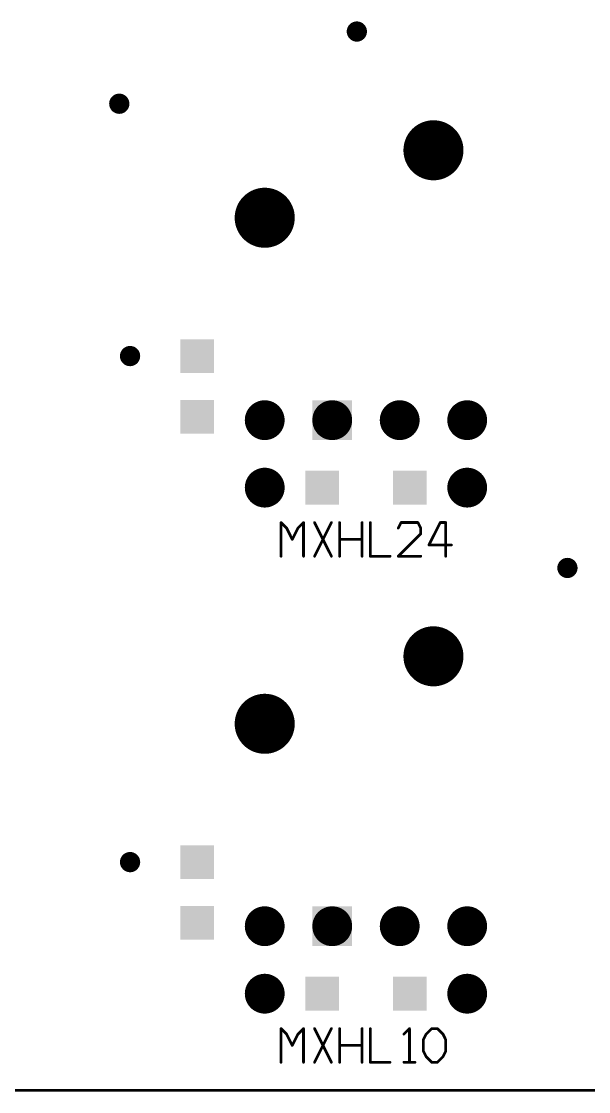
# Model space of a CAD drawing. Header units: millimetres. Extents: x 451 to 799, y 260 to 388.
# Drawn here: x 757.2 to 778.54, y 259.67 to 299.96 of the extents above; entities that cross this region are included whole.
import ezdxf

# ---------------------------------------------------------------- set-up
doc = ezdxf.new("R2010")
doc.units = ezdxf.units.MM
for name, color, linetype in [('3_A_', 4, 'Continuous'), ('4_A_', 54, 'Continuous'), ('5_A_', 7, 'Continuous'), ('8_A_', 3, 'Continuous')]:
    doc.layers.add(name, color=color, linetype=linetype)

# ---------------------------------------------------------------- blocks, each defined once
blk = doc.blocks.new('D24ROUND1_4986X1_4986')
blk.add_lwpolyline([(0.37465, 0, 0.7493, 0.7493, 1), (-0.37465, 0, 0.7493, 0.7493, 1), (0.37465, 0, 0.7493, 0.7493, 0)], format="xyseb")
blk = doc.blocks.new('D25ROUND2_2606X2_2606')
blk.add_lwpolyline([(0.56515, 0, 1.1303, 1.1303, 1), (-0.56515, 0, 1.1303, 1.1303, 1), (0.56515, 0, 1.1303, 1.1303, 0)], format="xyseb")
blk = doc.blocks.new('D35ROUND0_762X0_762')
blk.add_lwpolyline([(0.1905, 0, 0.381, 0.381, 1), (-0.1905, 0, 0.381, 0.381, 1), (0.1905, 0, 0.381, 0.381, 0)], format="xyseb")
blk = doc.blocks.new('D38ROUND0_762X0_762')
blk.add_lwpolyline([(0.1905, 0, 0.381, 0.381, 1), (-0.1905, 0, 0.381, 0.381, 1), (0.1905, 0, 0.381, 0.381, 0)], format="xyseb")
blk = doc.blocks.new('D16SQUARE1_27X1_27')
blk.add_solid([(-0.635, -0.635), (0.635, -0.635), (-0.635, 0.635), (0.635, 0.635)])
blk = doc.blocks.new('D41SQUARE1_4986X1_4986')
blk.add_solid([(-0.7493, -0.7493), (0.7493, -0.7493), (-0.7493, 0.7493), (0.7493, 0.7493)])
blk = doc.blocks.new('D47ROUND0_381X0_381')
blk.add_lwpolyline([(0.09525, 0, 0.1905, 0.1905, 1), (-0.09525, 0, 0.1905, 0.1905, 1), (0.09525, 0, 0.1905, 0.1905, 0)], format="xyseb")
blk = doc.blocks.new('D48ROUND0_381X0_381')
blk.add_lwpolyline([(0.09525, 0, 0.1905, 0.1905, 1), (-0.09525, 0, 0.1905, 0.1905, 1), (0.09525, 0, 0.1905, 0.1905, 0)], format="xyseb")

msp = doc.modelspace()

# ---------------------------------------------------------------- linework, layer by layer
at = {"layer": '5_A_'}
for points in [[(767.178, 280.881, 0.102, 0.102, 0), (766.967, 281.092, 0.102, 0.102, 0)], [(766.967, 281.092, 0.102, 0.102, 0), (766.967, 279.822, 0.102, 0.102, 0)], [(767.389, 280.457, 0.102, 0.102, 0), (767.178, 280.881, 0.102, 0.102, 0)], [(767.602, 280.881, 0.102, 0.102, 0), (767.389, 280.457, 0.102, 0.102, 0)], [(767.813, 281.092, 0.102, 0.102, 0), (767.602, 280.881, 0.102, 0.102, 0)], [(767.813, 279.822, 0.102, 0.102, 0), (767.813, 281.092, 0.102, 0.102, 0)], [(768.862, 279.822, 0.102, 0.102, 0), (768.227, 281.092, 0.102, 0.102, 0)], [(768.862, 281.092, 0.102, 0.102, 0), (768.227, 279.822, 0.102, 0.102, 0)], [(769.172, 279.822, 0.102, 0.102, 0), (769.172, 281.092, 0.102, 0.102, 0)], [(770.018, 279.822, 0.102, 0.102, 0), (770.018, 281.092, 0.102, 0.102, 0)], [(770.328, 279.822, 0.102, 0.102, 0), (770.328, 281.092, 0.102, 0.102, 0)], [(771.483, 281.092, 0.102, 0.102, 0), (771.377, 280.881, 0.102, 0.102, 0)], [(772.118, 281.092, 0.102, 0.102, 0), (771.483, 281.092, 0.102, 0.102, 0)], [(772.225, 280.881, 0.102, 0.102, 0), (772.118, 281.092, 0.102, 0.102, 0)], [(772.225, 280.67, 0.102, 0.102, 0), (772.225, 280.881, 0.102, 0.102, 0)], [(772.532, 280.246, 0.102, 0.102, 0), (772.957, 281.092, 0.102, 0.102, 0)], [(772.957, 281.092, 0.102, 0.102, 0), (773.167, 281.092, 0.102, 0.102, 0)], [(773.167, 281.092, 0.102, 0.102, 0), (773.167, 279.822, 0.102, 0.102, 0)], [(770.018, 280.457, 0.102, 0.102, 0), (769.172, 280.457, 0.102, 0.102, 0)], [(771.377, 279.822, 0.102, 0.102, 0), (772.225, 280.67, 0.102, 0.102, 0)], [(773.381, 280.246, 0.102, 0.102, 0), (772.532, 280.246, 0.102, 0.102, 0)], [(771.069, 279.822, 0.102, 0.102, 0), (770.328, 279.822, 0.102, 0.102, 0)], [(772.225, 279.822, 0.102, 0.102, 0), (771.377, 279.822, 0.102, 0.102, 0)], [(767.178, 261.831, 0.102, 0.102, 0), (766.967, 262.042, 0.102, 0.102, 0)], [(766.967, 262.042, 0.102, 0.102, 0), (766.967, 260.772, 0.102, 0.102, 0)], [(767.389, 261.407, 0.102, 0.102, 0), (767.178, 261.831, 0.102, 0.102, 0)], [(767.602, 261.831, 0.102, 0.102, 0), (767.389, 261.407, 0.102, 0.102, 0)], [(767.813, 262.042, 0.102, 0.102, 0), (767.602, 261.831, 0.102, 0.102, 0)], [(767.813, 260.772, 0.102, 0.102, 0), (767.813, 262.042, 0.102, 0.102, 0)], [(768.862, 260.772, 0.102, 0.102, 0), (768.227, 262.042, 0.102, 0.102, 0)], [(768.862, 262.042, 0.102, 0.102, 0), (768.227, 260.772, 0.102, 0.102, 0)], [(769.172, 260.772, 0.102, 0.102, 0), (769.172, 262.042, 0.102, 0.102, 0)], [(770.018, 260.772, 0.102, 0.102, 0), (770.018, 262.042, 0.102, 0.102, 0)], [(770.328, 260.772, 0.102, 0.102, 0), (770.328, 262.042, 0.102, 0.102, 0)], [(771.801, 262.042, 0.102, 0.102, 0), (771.59, 261.831, 0.102, 0.102, 0)], [(771.801, 260.772, 0.102, 0.102, 0), (771.801, 262.042, 0.102, 0.102, 0)], [(772.322, 261.62, 0.102, 0.102, 0), (772.428, 261.831, 0.102, 0.102, 0)], [(772.428, 261.831, 0.102, 0.102, 0), (772.639, 262.042, 0.102, 0.102, 0)], [(772.639, 262.042, 0.102, 0.102, 0), (772.85, 262.042, 0.102, 0.102, 0)], [(772.85, 262.042, 0.102, 0.102, 0), (773.063, 261.831, 0.102, 0.102, 0)], [(773.063, 261.831, 0.102, 0.102, 0), (773.167, 261.62, 0.102, 0.102, 0)], [(772.322, 261.196, 0.102, 0.102, 0), (772.322, 261.62, 0.102, 0.102, 0)], [(773.167, 261.62, 0.102, 0.102, 0), (773.167, 261.196, 0.102, 0.102, 0)], [(770.018, 261.407, 0.102, 0.102, 0), (769.172, 261.407, 0.102, 0.102, 0)], [(772.428, 260.985, 0.102, 0.102, 0), (772.322, 261.196, 0.102, 0.102, 0)], [(773.167, 261.196, 0.102, 0.102, 0), (773.063, 260.985, 0.102, 0.102, 0)], [(771.069, 260.772, 0.102, 0.102, 0), (770.328, 260.772, 0.102, 0.102, 0)], [(772.012, 260.772, 0.102, 0.102, 0), (771.59, 260.772, 0.102, 0.102, 0)], [(772.639, 260.772, 0.102, 0.102, 0), (772.428, 260.985, 0.102, 0.102, 0)], [(772.85, 260.772, 0.102, 0.102, 0), (772.639, 260.772, 0.102, 0.102, 0)], [(773.063, 260.985, 0.102, 0.102, 0), (772.85, 260.772, 0.102, 0.102, 0)]]:
    msp.add_lwpolyline(points, format="xyseb", dxfattribs=at)
for points in [[(766.942, 281.092, 0.0508, 0.0508, 1), (766.993, 281.092, 0.0508, 0.0508, 1), (766.942, 281.092, 0.0508, 0.0508, 0)], [(766.942, 281.092, 0.0508, 0.0508, 1), (766.993, 281.092, 0.0508, 0.0508, 1), (766.942, 281.092, 0.0508, 0.0508, 0)], [(766.942, 281.092, 0.0508, 0.0508, 1), (766.993, 281.092, 0.0508, 0.0508, 1), (766.942, 281.092, 0.0508, 0.0508, 0)], [(767.153, 280.881, 0.0508, 0.0508, 1), (767.204, 280.881, 0.0508, 0.0508, 1), (767.153, 280.881, 0.0508, 0.0508, 0)], [(767.153, 280.881, 0.0508, 0.0508, 1), (767.204, 280.881, 0.0508, 0.0508, 1), (767.153, 280.881, 0.0508, 0.0508, 0)], [(767.153, 280.881, 0.0508, 0.0508, 1), (767.204, 280.881, 0.0508, 0.0508, 1), (767.153, 280.881, 0.0508, 0.0508, 0)], [(767.577, 280.881, 0.0508, 0.0508, 1), (767.628, 280.881, 0.0508, 0.0508, 1), (767.577, 280.881, 0.0508, 0.0508, 0)], [(767.577, 280.881, 0.0508, 0.0508, 1), (767.628, 280.881, 0.0508, 0.0508, 1), (767.577, 280.881, 0.0508, 0.0508, 0)], [(767.577, 280.881, 0.0508, 0.0508, 1), (767.628, 280.881, 0.0508, 0.0508, 1), (767.577, 280.881, 0.0508, 0.0508, 0)], [(767.788, 281.092, 0.0508, 0.0508, 1), (767.839, 281.092, 0.0508, 0.0508, 1), (767.788, 281.092, 0.0508, 0.0508, 0)], [(767.788, 281.092, 0.0508, 0.0508, 1), (767.839, 281.092, 0.0508, 0.0508, 1), (767.788, 281.092, 0.0508, 0.0508, 0)], [(767.788, 281.092, 0.0508, 0.0508, 1), (767.839, 281.092, 0.0508, 0.0508, 1), (767.788, 281.092, 0.0508, 0.0508, 0)], [(768.202, 281.092, 0.0508, 0.0508, 1), (768.253, 281.092, 0.0508, 0.0508, 1), (768.202, 281.092, 0.0508, 0.0508, 0)], [(768.202, 281.092, 0.0508, 0.0508, 1), (768.253, 281.092, 0.0508, 0.0508, 1), (768.202, 281.092, 0.0508, 0.0508, 0)], [(768.837, 281.092, 0.0508, 0.0508, 1), (768.888, 281.092, 0.0508, 0.0508, 1), (768.837, 281.092, 0.0508, 0.0508, 0)], [(769.147, 281.092, 0.0508, 0.0508, 1), (769.197, 281.092, 0.0508, 0.0508, 1), (769.147, 281.092, 0.0508, 0.0508, 0)], [(769.147, 281.092, 0.0508, 0.0508, 1), (769.197, 281.092, 0.0508, 0.0508, 1), (769.147, 281.092, 0.0508, 0.0508, 0)], [(769.992, 281.092, 0.0508, 0.0508, 1), (770.043, 281.092, 0.0508, 0.0508, 1), (769.992, 281.092, 0.0508, 0.0508, 0)], [(769.992, 281.092, 0.0508, 0.0508, 1), (770.043, 281.092, 0.0508, 0.0508, 1), (769.992, 281.092, 0.0508, 0.0508, 0)], [(770.302, 281.092, 0.0508, 0.0508, 1), (770.353, 281.092, 0.0508, 0.0508, 1), (770.302, 281.092, 0.0508, 0.0508, 0)], [(770.302, 281.092, 0.0508, 0.0508, 1), (770.353, 281.092, 0.0508, 0.0508, 1), (770.302, 281.092, 0.0508, 0.0508, 0)], [(771.351, 280.881, 0.0508, 0.0508, 1), (771.402, 280.881, 0.0508, 0.0508, 1), (771.351, 280.881, 0.0508, 0.0508, 0)], [(771.351, 280.881, 0.0508, 0.0508, 1), (771.402, 280.881, 0.0508, 0.0508, 1), (771.351, 280.881, 0.0508, 0.0508, 0)], [(771.458, 281.092, 0.0508, 0.0508, 1), (771.509, 281.092, 0.0508, 0.0508, 1), (771.458, 281.092, 0.0508, 0.0508, 0)], [(771.458, 281.092, 0.0508, 0.0508, 1), (771.509, 281.092, 0.0508, 0.0508, 1), (771.458, 281.092, 0.0508, 0.0508, 0)], [(771.458, 281.092, 0.0508, 0.0508, 1), (771.509, 281.092, 0.0508, 0.0508, 1), (771.458, 281.092, 0.0508, 0.0508, 0)], [(772.093, 281.092, 0.0508, 0.0508, 1), (772.144, 281.092, 0.0508, 0.0508, 1), (772.093, 281.092, 0.0508, 0.0508, 0)], [(772.093, 281.092, 0.0508, 0.0508, 1), (772.144, 281.092, 0.0508, 0.0508, 1), (772.093, 281.092, 0.0508, 0.0508, 0)], [(772.093, 281.092, 0.0508, 0.0508, 1), (772.144, 281.092, 0.0508, 0.0508, 1), (772.093, 281.092, 0.0508, 0.0508, 0)], [(772.2, 280.881, 0.0508, 0.0508, 1), (772.251, 280.881, 0.0508, 0.0508, 1), (772.2, 280.881, 0.0508, 0.0508, 0)], [(772.2, 280.881, 0.0508, 0.0508, 1), (772.251, 280.881, 0.0508, 0.0508, 1), (772.2, 280.881, 0.0508, 0.0508, 0)], [(772.2, 280.881, 0.0508, 0.0508, 1), (772.251, 280.881, 0.0508, 0.0508, 1), (772.2, 280.881, 0.0508, 0.0508, 0)], [(772.931, 281.092, 0.0508, 0.0508, 1), (772.982, 281.092, 0.0508, 0.0508, 1), (772.931, 281.092, 0.0508, 0.0508, 0)], [(772.931, 281.092, 0.0508, 0.0508, 1), (772.982, 281.092, 0.0508, 0.0508, 1), (772.931, 281.092, 0.0508, 0.0508, 0)], [(772.931, 281.092, 0.0508, 0.0508, 1), (772.982, 281.092, 0.0508, 0.0508, 1), (772.931, 281.092, 0.0508, 0.0508, 0)], [(773.142, 281.092, 0.0508, 0.0508, 1), (773.193, 281.092, 0.0508, 0.0508, 1), (773.142, 281.092, 0.0508, 0.0508, 0)], [(773.142, 281.092, 0.0508, 0.0508, 1), (773.193, 281.092, 0.0508, 0.0508, 1), (773.142, 281.092, 0.0508, 0.0508, 0)], [(773.142, 281.092, 0.0508, 0.0508, 1), (773.193, 281.092, 0.0508, 0.0508, 1), (773.142, 281.092, 0.0508, 0.0508, 0)], [(767.364, 280.457, 0.0508, 0.0508, 1), (767.414, 280.457, 0.0508, 0.0508, 1), (767.364, 280.457, 0.0508, 0.0508, 0)], [(767.364, 280.457, 0.0508, 0.0508, 1), (767.414, 280.457, 0.0508, 0.0508, 1), (767.364, 280.457, 0.0508, 0.0508, 0)], [(767.364, 280.457, 0.0508, 0.0508, 1), (767.414, 280.457, 0.0508, 0.0508, 1), (767.364, 280.457, 0.0508, 0.0508, 0)], [(769.147, 280.457, 0.0508, 0.0508, 1), (769.197, 280.457, 0.0508, 0.0508, 1), (769.147, 280.457, 0.0508, 0.0508, 0)], [(769.147, 280.457, 0.0508, 0.0508, 1), (769.197, 280.457, 0.0508, 0.0508, 1), (769.147, 280.457, 0.0508, 0.0508, 0)], [(769.992, 280.457, 0.0508, 0.0508, 1), (770.043, 280.457, 0.0508, 0.0508, 1), (769.992, 280.457, 0.0508, 0.0508, 0)], [(772.2, 280.67, 0.0508, 0.0508, 1), (772.251, 280.67, 0.0508, 0.0508, 1), (772.2, 280.67, 0.0508, 0.0508, 0)], [(772.2, 280.67, 0.0508, 0.0508, 1), (772.251, 280.67, 0.0508, 0.0508, 1), (772.2, 280.67, 0.0508, 0.0508, 0)], [(772.2, 280.67, 0.0508, 0.0508, 1), (772.251, 280.67, 0.0508, 0.0508, 1), (772.2, 280.67, 0.0508, 0.0508, 0)], [(772.507, 280.246, 0.0508, 0.0508, 1), (772.558, 280.246, 0.0508, 0.0508, 1), (772.507, 280.246, 0.0508, 0.0508, 0)], [(772.507, 280.246, 0.0508, 0.0508, 1), (772.558, 280.246, 0.0508, 0.0508, 1), (772.507, 280.246, 0.0508, 0.0508, 0)], [(772.507, 280.246, 0.0508, 0.0508, 1), (772.558, 280.246, 0.0508, 0.0508, 1), (772.507, 280.246, 0.0508, 0.0508, 0)], [(773.355, 280.246, 0.0508, 0.0508, 1), (773.406, 280.246, 0.0508, 0.0508, 1), (773.355, 280.246, 0.0508, 0.0508, 0)], [(766.942, 279.822, 0.0508, 0.0508, 1), (766.993, 279.822, 0.0508, 0.0508, 1), (766.942, 279.822, 0.0508, 0.0508, 0)], [(766.942, 279.822, 0.0508, 0.0508, 1), (766.993, 279.822, 0.0508, 0.0508, 1), (766.942, 279.822, 0.0508, 0.0508, 0)], [(767.788, 279.822, 0.0508, 0.0508, 1), (767.839, 279.822, 0.0508, 0.0508, 1), (767.788, 279.822, 0.0508, 0.0508, 0)], [(768.202, 279.822, 0.0508, 0.0508, 1), (768.253, 279.822, 0.0508, 0.0508, 1), (768.202, 279.822, 0.0508, 0.0508, 0)], [(768.202, 279.822, 0.0508, 0.0508, 1), (768.253, 279.822, 0.0508, 0.0508, 1), (768.202, 279.822, 0.0508, 0.0508, 0)], [(768.837, 279.822, 0.0508, 0.0508, 1), (768.888, 279.822, 0.0508, 0.0508, 1), (768.837, 279.822, 0.0508, 0.0508, 0)], [(769.147, 279.822, 0.0508, 0.0508, 1), (769.197, 279.822, 0.0508, 0.0508, 1), (769.147, 279.822, 0.0508, 0.0508, 0)], [(769.992, 279.822, 0.0508, 0.0508, 1), (770.043, 279.822, 0.0508, 0.0508, 1), (769.992, 279.822, 0.0508, 0.0508, 0)], [(770.302, 279.822, 0.0508, 0.0508, 1), (770.353, 279.822, 0.0508, 0.0508, 1), (770.302, 279.822, 0.0508, 0.0508, 0)], [(770.302, 279.822, 0.0508, 0.0508, 1), (770.353, 279.822, 0.0508, 0.0508, 1), (770.302, 279.822, 0.0508, 0.0508, 0)], [(770.302, 279.822, 0.0508, 0.0508, 1), (770.353, 279.822, 0.0508, 0.0508, 1), (770.302, 279.822, 0.0508, 0.0508, 0)], [(771.044, 279.822, 0.0508, 0.0508, 1), (771.095, 279.822, 0.0508, 0.0508, 1), (771.044, 279.822, 0.0508, 0.0508, 0)], [(771.351, 279.822, 0.0508, 0.0508, 1), (771.402, 279.822, 0.0508, 0.0508, 1), (771.351, 279.822, 0.0508, 0.0508, 0)], [(771.351, 279.822, 0.0508, 0.0508, 1), (771.402, 279.822, 0.0508, 0.0508, 1), (771.351, 279.822, 0.0508, 0.0508, 0)], [(771.351, 279.822, 0.0508, 0.0508, 1), (771.402, 279.822, 0.0508, 0.0508, 1), (771.351, 279.822, 0.0508, 0.0508, 0)], [(772.2, 279.822, 0.0508, 0.0508, 1), (772.251, 279.822, 0.0508, 0.0508, 1), (772.2, 279.822, 0.0508, 0.0508, 0)], [(773.142, 279.822, 0.0508, 0.0508, 1), (773.193, 279.822, 0.0508, 0.0508, 1), (773.142, 279.822, 0.0508, 0.0508, 0)], [(773.142, 279.822, 0.0508, 0.0508, 1), (773.193, 279.822, 0.0508, 0.0508, 1), (773.142, 279.822, 0.0508, 0.0508, 0)], [(766.942, 262.042, 0.0508, 0.0508, 1), (766.993, 262.042, 0.0508, 0.0508, 1), (766.942, 262.042, 0.0508, 0.0508, 0)], [(766.942, 262.042, 0.0508, 0.0508, 1), (766.993, 262.042, 0.0508, 0.0508, 1), (766.942, 262.042, 0.0508, 0.0508, 0)], [(766.942, 262.042, 0.0508, 0.0508, 1), (766.993, 262.042, 0.0508, 0.0508, 1), (766.942, 262.042, 0.0508, 0.0508, 0)], [(767.153, 261.831, 0.0508, 0.0508, 1), (767.204, 261.831, 0.0508, 0.0508, 1), (767.153, 261.831, 0.0508, 0.0508, 0)], [(767.153, 261.831, 0.0508, 0.0508, 1), (767.204, 261.831, 0.0508, 0.0508, 1), (767.153, 261.831, 0.0508, 0.0508, 0)], [(767.153, 261.831, 0.0508, 0.0508, 1), (767.204, 261.831, 0.0508, 0.0508, 1), (767.153, 261.831, 0.0508, 0.0508, 0)], [(767.577, 261.831, 0.0508, 0.0508, 1), (767.628, 261.831, 0.0508, 0.0508, 1), (767.577, 261.831, 0.0508, 0.0508, 0)], [(767.577, 261.831, 0.0508, 0.0508, 1), (767.628, 261.831, 0.0508, 0.0508, 1), (767.577, 261.831, 0.0508, 0.0508, 0)], [(767.577, 261.831, 0.0508, 0.0508, 1), (767.628, 261.831, 0.0508, 0.0508, 1), (767.577, 261.831, 0.0508, 0.0508, 0)], [(767.788, 262.042, 0.0508, 0.0508, 1), (767.839, 262.042, 0.0508, 0.0508, 1), (767.788, 262.042, 0.0508, 0.0508, 0)], [(767.788, 262.042, 0.0508, 0.0508, 1), (767.839, 262.042, 0.0508, 0.0508, 1), (767.788, 262.042, 0.0508, 0.0508, 0)], [(767.788, 262.042, 0.0508, 0.0508, 1), (767.839, 262.042, 0.0508, 0.0508, 1), (767.788, 262.042, 0.0508, 0.0508, 0)], [(768.202, 262.042, 0.0508, 0.0508, 1), (768.253, 262.042, 0.0508, 0.0508, 1), (768.202, 262.042, 0.0508, 0.0508, 0)], [(768.202, 262.042, 0.0508, 0.0508, 1), (768.253, 262.042, 0.0508, 0.0508, 1), (768.202, 262.042, 0.0508, 0.0508, 0)], [(768.837, 262.042, 0.0508, 0.0508, 1), (768.888, 262.042, 0.0508, 0.0508, 1), (768.837, 262.042, 0.0508, 0.0508, 0)], [(769.147, 262.042, 0.0508, 0.0508, 1), (769.197, 262.042, 0.0508, 0.0508, 1), (769.147, 262.042, 0.0508, 0.0508, 0)], [(769.147, 262.042, 0.0508, 0.0508, 1), (769.197, 262.042, 0.0508, 0.0508, 1), (769.147, 262.042, 0.0508, 0.0508, 0)], [(769.992, 262.042, 0.0508, 0.0508, 1), (770.043, 262.042, 0.0508, 0.0508, 1), (769.992, 262.042, 0.0508, 0.0508, 0)], [(769.992, 262.042, 0.0508, 0.0508, 1), (770.043, 262.042, 0.0508, 0.0508, 1), (769.992, 262.042, 0.0508, 0.0508, 0)], [(770.302, 262.042, 0.0508, 0.0508, 1), (770.353, 262.042, 0.0508, 0.0508, 1), (770.302, 262.042, 0.0508, 0.0508, 0)], [(770.302, 262.042, 0.0508, 0.0508, 1), (770.353, 262.042, 0.0508, 0.0508, 1), (770.302, 262.042, 0.0508, 0.0508, 0)], [(771.565, 261.831, 0.0508, 0.0508, 1), (771.616, 261.831, 0.0508, 0.0508, 1), (771.565, 261.831, 0.0508, 0.0508, 0)], [(771.565, 261.831, 0.0508, 0.0508, 1), (771.616, 261.831, 0.0508, 0.0508, 1), (771.565, 261.831, 0.0508, 0.0508, 0)], [(771.776, 262.042, 0.0508, 0.0508, 1), (771.826, 262.042, 0.0508, 0.0508, 1), (771.776, 262.042, 0.0508, 0.0508, 0)], [(771.776, 262.042, 0.0508, 0.0508, 1), (771.826, 262.042, 0.0508, 0.0508, 1), (771.776, 262.042, 0.0508, 0.0508, 0)], [(771.776, 262.042, 0.0508, 0.0508, 1), (771.826, 262.042, 0.0508, 0.0508, 1), (771.776, 262.042, 0.0508, 0.0508, 0)], [(772.403, 261.831, 0.0508, 0.0508, 1), (772.454, 261.831, 0.0508, 0.0508, 1), (772.403, 261.831, 0.0508, 0.0508, 0)], [(772.403, 261.831, 0.0508, 0.0508, 1), (772.454, 261.831, 0.0508, 0.0508, 1), (772.403, 261.831, 0.0508, 0.0508, 0)], [(772.403, 261.831, 0.0508, 0.0508, 1), (772.454, 261.831, 0.0508, 0.0508, 1), (772.403, 261.831, 0.0508, 0.0508, 0)], [(772.614, 262.042, 0.0508, 0.0508, 1), (772.665, 262.042, 0.0508, 0.0508, 1), (772.614, 262.042, 0.0508, 0.0508, 0)], [(772.614, 262.042, 0.0508, 0.0508, 1), (772.665, 262.042, 0.0508, 0.0508, 1), (772.614, 262.042, 0.0508, 0.0508, 0)], [(772.614, 262.042, 0.0508, 0.0508, 1), (772.665, 262.042, 0.0508, 0.0508, 1), (772.614, 262.042, 0.0508, 0.0508, 0)], [(772.825, 262.042, 0.0508, 0.0508, 1), (772.875, 262.042, 0.0508, 0.0508, 1), (772.825, 262.042, 0.0508, 0.0508, 0)], [(772.825, 262.042, 0.0508, 0.0508, 1), (772.875, 262.042, 0.0508, 0.0508, 1), (772.825, 262.042, 0.0508, 0.0508, 0)], [(772.825, 262.042, 0.0508, 0.0508, 1), (772.875, 262.042, 0.0508, 0.0508, 1), (772.825, 262.042, 0.0508, 0.0508, 0)], [(773.038, 261.831, 0.0508, 0.0508, 1), (773.089, 261.831, 0.0508, 0.0508, 1), (773.038, 261.831, 0.0508, 0.0508, 0)], [(773.038, 261.831, 0.0508, 0.0508, 1), (773.089, 261.831, 0.0508, 0.0508, 1), (773.038, 261.831, 0.0508, 0.0508, 0)], [(773.038, 261.831, 0.0508, 0.0508, 1), (773.089, 261.831, 0.0508, 0.0508, 1), (773.038, 261.831, 0.0508, 0.0508, 0)], [(772.296, 261.62, 0.0508, 0.0508, 1), (772.347, 261.62, 0.0508, 0.0508, 1), (772.296, 261.62, 0.0508, 0.0508, 0)], [(772.296, 261.62, 0.0508, 0.0508, 1), (772.347, 261.62, 0.0508, 0.0508, 1), (772.296, 261.62, 0.0508, 0.0508, 0)], [(772.296, 261.62, 0.0508, 0.0508, 1), (772.347, 261.62, 0.0508, 0.0508, 1), (772.296, 261.62, 0.0508, 0.0508, 0)], [(773.142, 261.62, 0.0508, 0.0508, 1), (773.193, 261.62, 0.0508, 0.0508, 1), (773.142, 261.62, 0.0508, 0.0508, 0)], [(773.142, 261.62, 0.0508, 0.0508, 1), (773.193, 261.62, 0.0508, 0.0508, 1), (773.142, 261.62, 0.0508, 0.0508, 0)], [(773.142, 261.62, 0.0508, 0.0508, 1), (773.193, 261.62, 0.0508, 0.0508, 1), (773.142, 261.62, 0.0508, 0.0508, 0)], [(767.364, 261.407, 0.0508, 0.0508, 1), (767.414, 261.407, 0.0508, 0.0508, 1), (767.364, 261.407, 0.0508, 0.0508, 0)], [(767.364, 261.407, 0.0508, 0.0508, 1), (767.414, 261.407, 0.0508, 0.0508, 1), (767.364, 261.407, 0.0508, 0.0508, 0)], [(767.364, 261.407, 0.0508, 0.0508, 1), (767.414, 261.407, 0.0508, 0.0508, 1), (767.364, 261.407, 0.0508, 0.0508, 0)], [(769.147, 261.407, 0.0508, 0.0508, 1), (769.197, 261.407, 0.0508, 0.0508, 1), (769.147, 261.407, 0.0508, 0.0508, 0)], [(769.147, 261.407, 0.0508, 0.0508, 1), (769.197, 261.407, 0.0508, 0.0508, 1), (769.147, 261.407, 0.0508, 0.0508, 0)], [(769.992, 261.407, 0.0508, 0.0508, 1), (770.043, 261.407, 0.0508, 0.0508, 1), (769.992, 261.407, 0.0508, 0.0508, 0)], [(772.296, 261.196, 0.0508, 0.0508, 1), (772.347, 261.196, 0.0508, 0.0508, 1), (772.296, 261.196, 0.0508, 0.0508, 0)], [(772.296, 261.196, 0.0508, 0.0508, 1), (772.347, 261.196, 0.0508, 0.0508, 1), (772.296, 261.196, 0.0508, 0.0508, 0)], [(772.296, 261.196, 0.0508, 0.0508, 1), (772.347, 261.196, 0.0508, 0.0508, 1), (772.296, 261.196, 0.0508, 0.0508, 0)], [(773.142, 261.196, 0.0508, 0.0508, 1), (773.193, 261.196, 0.0508, 0.0508, 1), (773.142, 261.196, 0.0508, 0.0508, 0)], [(773.142, 261.196, 0.0508, 0.0508, 1), (773.193, 261.196, 0.0508, 0.0508, 1), (773.142, 261.196, 0.0508, 0.0508, 0)], [(773.142, 261.196, 0.0508, 0.0508, 1), (773.193, 261.196, 0.0508, 0.0508, 1), (773.142, 261.196, 0.0508, 0.0508, 0)], [(766.942, 260.772, 0.0508, 0.0508, 1), (766.993, 260.772, 0.0508, 0.0508, 1), (766.942, 260.772, 0.0508, 0.0508, 0)], [(766.942, 260.772, 0.0508, 0.0508, 1), (766.993, 260.772, 0.0508, 0.0508, 1), (766.942, 260.772, 0.0508, 0.0508, 0)], [(767.788, 260.772, 0.0508, 0.0508, 1), (767.839, 260.772, 0.0508, 0.0508, 1), (767.788, 260.772, 0.0508, 0.0508, 0)], [(768.202, 260.772, 0.0508, 0.0508, 1), (768.253, 260.772, 0.0508, 0.0508, 1), (768.202, 260.772, 0.0508, 0.0508, 0)], [(768.202, 260.772, 0.0508, 0.0508, 1), (768.253, 260.772, 0.0508, 0.0508, 1), (768.202, 260.772, 0.0508, 0.0508, 0)], [(768.837, 260.772, 0.0508, 0.0508, 1), (768.888, 260.772, 0.0508, 0.0508, 1), (768.837, 260.772, 0.0508, 0.0508, 0)], [(769.147, 260.772, 0.0508, 0.0508, 1), (769.197, 260.772, 0.0508, 0.0508, 1), (769.147, 260.772, 0.0508, 0.0508, 0)], [(769.992, 260.772, 0.0508, 0.0508, 1), (770.043, 260.772, 0.0508, 0.0508, 1), (769.992, 260.772, 0.0508, 0.0508, 0)], [(770.302, 260.772, 0.0508, 0.0508, 1), (770.353, 260.772, 0.0508, 0.0508, 1), (770.302, 260.772, 0.0508, 0.0508, 0)], [(770.302, 260.772, 0.0508, 0.0508, 1), (770.353, 260.772, 0.0508, 0.0508, 1), (770.302, 260.772, 0.0508, 0.0508, 0)], [(770.302, 260.772, 0.0508, 0.0508, 1), (770.353, 260.772, 0.0508, 0.0508, 1), (770.302, 260.772, 0.0508, 0.0508, 0)], [(771.044, 260.772, 0.0508, 0.0508, 1), (771.095, 260.772, 0.0508, 0.0508, 1), (771.044, 260.772, 0.0508, 0.0508, 0)], [(771.565, 260.772, 0.0508, 0.0508, 1), (771.616, 260.772, 0.0508, 0.0508, 1), (771.565, 260.772, 0.0508, 0.0508, 0)], [(771.565, 260.772, 0.0508, 0.0508, 1), (771.616, 260.772, 0.0508, 0.0508, 1), (771.565, 260.772, 0.0508, 0.0508, 0)], [(771.776, 260.772, 0.0508, 0.0508, 1), (771.826, 260.772, 0.0508, 0.0508, 1), (771.776, 260.772, 0.0508, 0.0508, 0)], [(771.986, 260.772, 0.0508, 0.0508, 1), (772.037, 260.772, 0.0508, 0.0508, 1), (771.986, 260.772, 0.0508, 0.0508, 0)], [(772.403, 260.985, 0.0508, 0.0508, 1), (772.454, 260.985, 0.0508, 0.0508, 1), (772.403, 260.985, 0.0508, 0.0508, 0)], [(772.403, 260.985, 0.0508, 0.0508, 1), (772.454, 260.985, 0.0508, 0.0508, 1), (772.403, 260.985, 0.0508, 0.0508, 0)], [(772.403, 260.985, 0.0508, 0.0508, 1), (772.454, 260.985, 0.0508, 0.0508, 1), (772.403, 260.985, 0.0508, 0.0508, 0)], [(772.614, 260.772, 0.0508, 0.0508, 1), (772.665, 260.772, 0.0508, 0.0508, 1), (772.614, 260.772, 0.0508, 0.0508, 0)], [(772.614, 260.772, 0.0508, 0.0508, 1), (772.665, 260.772, 0.0508, 0.0508, 1), (772.614, 260.772, 0.0508, 0.0508, 0)], [(772.614, 260.772, 0.0508, 0.0508, 1), (772.665, 260.772, 0.0508, 0.0508, 1), (772.614, 260.772, 0.0508, 0.0508, 0)], [(772.825, 260.772, 0.0508, 0.0508, 1), (772.875, 260.772, 0.0508, 0.0508, 1), (772.825, 260.772, 0.0508, 0.0508, 0)], [(772.825, 260.772, 0.0508, 0.0508, 1), (772.875, 260.772, 0.0508, 0.0508, 1), (772.825, 260.772, 0.0508, 0.0508, 0)], [(772.825, 260.772, 0.0508, 0.0508, 1), (772.875, 260.772, 0.0508, 0.0508, 1), (772.825, 260.772, 0.0508, 0.0508, 0)], [(773.038, 260.985, 0.0508, 0.0508, 1), (773.089, 260.985, 0.0508, 0.0508, 1), (773.038, 260.985, 0.0508, 0.0508, 0)], [(773.038, 260.985, 0.0508, 0.0508, 1), (773.089, 260.985, 0.0508, 0.0508, 1), (773.038, 260.985, 0.0508, 0.0508, 0)], [(773.038, 260.985, 0.0508, 0.0508, 1), (773.089, 260.985, 0.0508, 0.0508, 1), (773.038, 260.985, 0.0508, 0.0508, 0)]]:
    msp.add_lwpolyline(points, format="xyseb", close=True, dxfattribs=at)
at = {"layer": '8_A_'}
msp.add_lwpolyline([(742.499, 259.72, 0.102, 0.102, 0), (795.738, 259.72, 0.102, 0.102, 0)], format="xyseb", dxfattribs=at)

# ---------------------------------------------------------------- block references
at = {"layer": '3_A_'}
for name, p in [('D35ROUND0_762X0_762', (769.82, 299.575)), ('D35ROUND0_762X0_762', (760.879, 296.857)), ('D25ROUND2_2606X2_2606', (772.703, 295.105)), ('D25ROUND2_2606X2_2606', (766.353, 292.565)), ('D38ROUND0_762X0_762', (761.285, 287.358)), ('D24ROUND1_4986X1_4986', (766.353, 284.945)), ('D24ROUND1_4986X1_4986', (768.893, 284.945)), ('D24ROUND1_4986X1_4986', (771.433, 284.945)), ('D24ROUND1_4986X1_4986', (773.973, 284.945)), ('D24ROUND1_4986X1_4986', (766.353, 282.405)), ('D24ROUND1_4986X1_4986', (773.973, 282.405)), ('D35ROUND0_762X0_762', (777.745, 279.382)), ('D25ROUND2_2606X2_2606', (772.703, 276.055)), ('D25ROUND2_2606X2_2606', (766.353, 273.515)), ('D38ROUND0_762X0_762', (761.285, 268.308)), ('D24ROUND1_4986X1_4986', (766.353, 265.895)), ('D24ROUND1_4986X1_4986', (768.893, 265.895)), ('D24ROUND1_4986X1_4986', (771.433, 265.895)), ('D24ROUND1_4986X1_4986', (773.973, 265.895)), ('D24ROUND1_4986X1_4986', (766.353, 263.355)), ('D24ROUND1_4986X1_4986', (773.973, 263.355))]:
    msp.add_blockref(name, p, dxfattribs=at)
at = {"layer": '4_A_'}
for name, p in [('D35ROUND0_762X0_762', (769.82, 299.575)), ('D35ROUND0_762X0_762', (760.879, 296.857)), ('D25ROUND2_2606X2_2606', (772.703, 295.105)), ('D25ROUND2_2606X2_2606', (766.353, 292.565)), ('D38ROUND0_762X0_762', (761.285, 287.358)), ('D16SQUARE1_27X1_27', (763.813, 287.358)), ('D16SQUARE1_27X1_27', (763.813, 285.072)), ('D24ROUND1_4986X1_4986', (766.353, 284.945)), ('D41SQUARE1_4986X1_4986', (768.893, 284.945)), ('D24ROUND1_4986X1_4986', (771.433, 284.945)), ('D24ROUND1_4986X1_4986', (773.973, 284.945)), ('D24ROUND1_4986X1_4986', (766.353, 282.405)), ('D16SQUARE1_27X1_27', (768.512, 282.405)), ('D16SQUARE1_27X1_27', (771.814, 282.405)), ('D24ROUND1_4986X1_4986', (773.973, 282.405)), ('D35ROUND0_762X0_762', (777.745, 279.382)), ('D25ROUND2_2606X2_2606', (772.703, 276.055)), ('D25ROUND2_2606X2_2606', (766.353, 273.515)), ('D16SQUARE1_27X1_27', (763.813, 268.308)), ('D38ROUND0_762X0_762', (761.285, 268.308)), ('D16SQUARE1_27X1_27', (763.813, 266.022)), ('D24ROUND1_4986X1_4986', (766.353, 265.895)), ('D41SQUARE1_4986X1_4986', (768.893, 265.895)), ('D24ROUND1_4986X1_4986', (771.433, 265.895)), ('D24ROUND1_4986X1_4986', (773.973, 265.895)), ('D24ROUND1_4986X1_4986', (766.353, 263.355)), ('D16SQUARE1_27X1_27', (768.512, 263.355)), ('D16SQUARE1_27X1_27', (771.814, 263.355)), ('D24ROUND1_4986X1_4986', (773.973, 263.355))]:
    msp.add_blockref(name, p, dxfattribs=at)
at = {"layer": '8_A_'}
for name, p in [('D47ROUND0_381X0_381', (769.82, 299.575)), ('D47ROUND0_381X0_381', (760.879, 296.857)), ('D48ROUND0_381X0_381', (761.285, 287.358)), ('D47ROUND0_381X0_381', (777.745, 279.382)), ('D48ROUND0_381X0_381', (761.285, 268.308))]:
    msp.add_blockref(name, p, dxfattribs=at)

doc.saveas('drawing.dxf')
